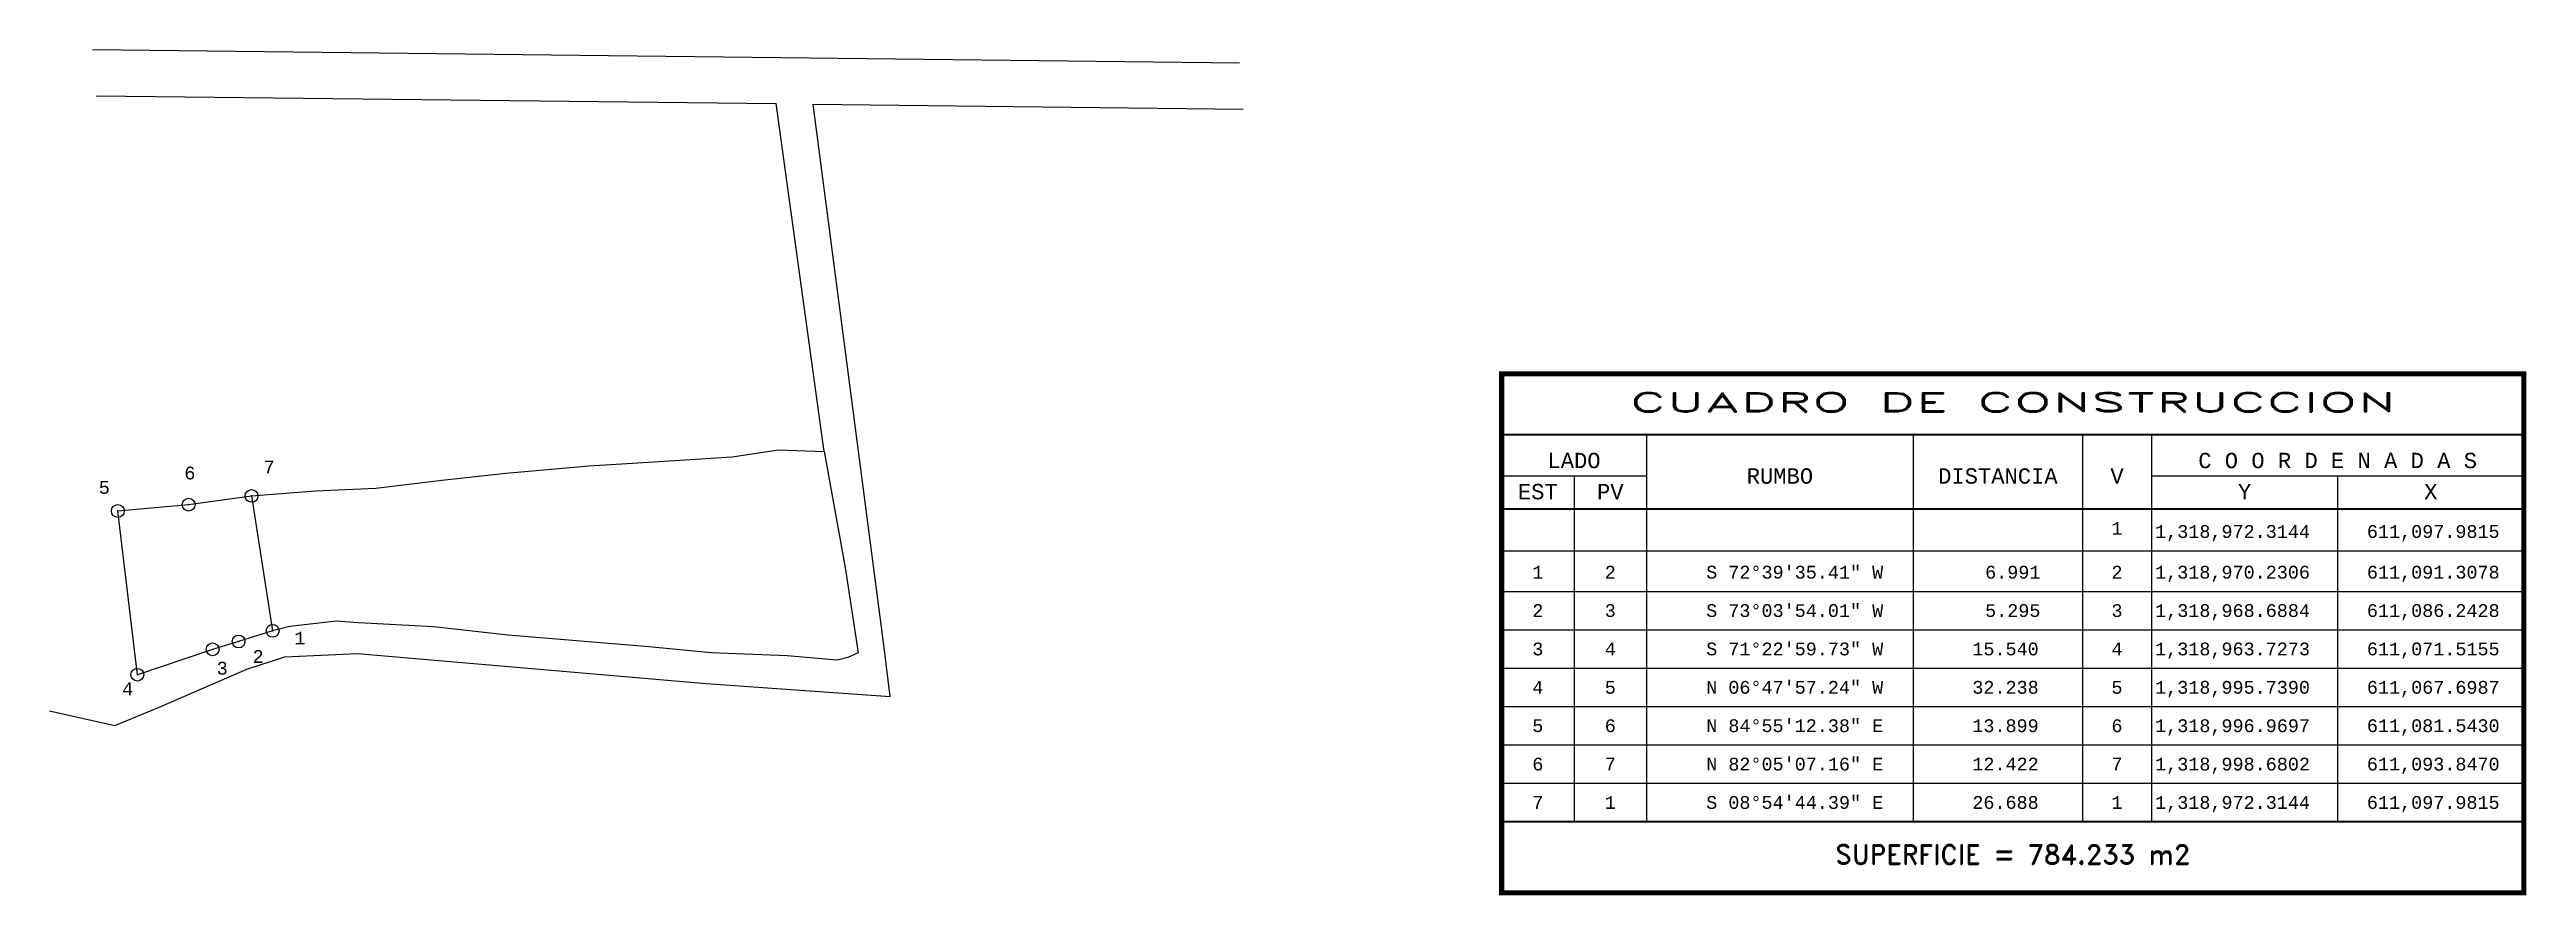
# Model space of a CAD drawing. Header units: millimetres. Extents: x 611054 to 611539, y 1318921 to 1319086.
import ezdxf
from ezdxf.enums import TextEntityAlignment as Align

# ---------------------------------------------------------------- set-up
doc = ezdxf.new("R2010")
doc.units = ezdxf.units.MM
doc.header["$PDMODE"] = 32
doc.header["$PDSIZE"] = 2.5
for name, color, linetype in [('CVL_CUADCON', 1, 'Continuous'), ('CVL_CUADCON_LIN', 8, 'Continuous'), ('CVL_CUADCON_TIT', 1, 'Continuous'), ('CVL_CUADCON_TX', 2, 'Continuous'), ('CVL_PUNTO', 2, 'Continuous'), ('CVL_PUNTO_NUM', 2, 'Continuous')]:
    doc.layers.add(name, color=color, linetype=linetype)
doc.styles.add('HUECA1', font='hueca1.shx')
doc.styles.add('MONOTXT4', font='monotxt4.shx')

msp = doc.modelspace()

# ---------------------------------------------------------------- linework, layer by layer
for points in [[(611062.76, 1319085.9), (611287.11, 1319083.32)], [(611063.44, 1319076.86), (611196.43, 1319075.33)], [(611205.86, 1319007.38), (611196.43, 1319075.33)], [(611203.68, 1319075.25), (611287.79, 1319074.28)]]:
    msp.add_lwpolyline(points)
at = {"color": 7, "elevation": 107.38}
msp.add_lwpolyline([(611054.34, 1318956.66), (611067.14, 1318953.78), (611075.64, 1318957.36), (611092.9, 1318964.84), (611100.37, 1318967.2), (611114.58, 1318967.89), (611182.76, 1318961.99), (611218.78, 1318959.51), (611217.63, 1318968.56), (611203.68, 1319075.25)], dxfattribs=at)
at = {"color": 4}
msp.add_lwpolyline([(611071.52, 1318963.73), (611067.7, 1318995.74), (611081.54, 1318996.97), (611093.85, 1318998.68), (611097.98, 1318972.31), (611091.31, 1318970.23), (611086.24, 1318968.69), (611071.52, 1318963.73)], dxfattribs=at)
at = {"layer": 'CVL_CUADCON', "color": 1, "linetype": 'Continuous', "const_width": 1, "flags": 128}
msp.add_lwpolyline([(611338.36, 1319022.52), (611538.29, 1319022.52), (611538.29, 1318921.11), (611338.36, 1318921.11)], close=True, dxfattribs=at)
at = {"layer": 'CVL_CUADCON', "color": 1, "linetype": 'Continuous', "const_width": 0.375, "flags": 128}
for points in [[(611338.36, 1319010.65), (611538.29, 1319010.65)], [(611338.36, 1318996.11), (611538.29, 1318996.11)], [(611338.36, 1318935.02), (611538.29, 1318935.02)]]:
    msp.add_lwpolyline(points, dxfattribs=at)
at = {"layer": 'CVL_CUADCON_LIN', "color": 8, "linetype": 'Continuous'}
for p, q in [((611366.68, 1319010.65), (611366.68, 1318935.02)), ((611418.86, 1319010.65), (611418.86, 1318935.02)), ((611451.97, 1319010.65), (611451.97, 1318935.02)), ((611465.43, 1319010.65), (611465.43, 1318935.02)), ((611338.36, 1319002.58), (611366.68, 1319002.58)), ((611352.51, 1319002.58), (611352.51, 1318935.02)), ((611465.43, 1319002.58), (611538.29, 1319002.58)), ((611501.86, 1319002.58), (611501.86, 1318935.02)), ((611338.36, 1318987.97), (611538.29, 1318987.97)), ((611338.36, 1318980.02), (611538.29, 1318980.02)), ((611338.36, 1318972.52), (611538.29, 1318972.52)), ((611338.36, 1318965.02), (611538.29, 1318965.02)), ((611338.36, 1318957.52), (611538.29, 1318957.52)), ((611338.36, 1318950.02), (611538.29, 1318950.02)), ((611338.36, 1318942.52), (611538.29, 1318942.52)), ((611338.36, 1318935.02), (611538.29, 1318935.02))]:
    msp.add_line(p, q, dxfattribs=at)
at = {"layer": 'CVL_CUADCON_TIT', "color": 2}
msp.add_lwpolyline([(611205.86, 1319007.38), (611209.94, 1318984.69), (611212.52, 1318968.02), (611210.45, 1318967.11), (611208.39, 1318966.57), (611198.63, 1318967.44), (611183.75, 1318967.99), (611171.54, 1318969.16), (611144.05, 1318971.47), (611129.42, 1318973.11), (611114.76, 1318973.88), (611110.45, 1318974.22), (611101.36, 1318973.19), (611097.98, 1318972.31), (611091.31, 1318970.23), (611086.24, 1318968.69), (611071.52, 1318963.73), (611067.7, 1318995.74), (611081.54, 1318996.97), (611093.85, 1318998.68), (611106.38, 1318999.65), (611118.17, 1319000.2), (611131.09, 1319001.74), (611143.57, 1319003.14), (611151.76, 1319003.86), (611159.85, 1319004.56), (611168.34, 1319005.09), (611187.87, 1319006.33), (611196.94, 1319007.67)], close=True, dxfattribs=at)
at = {"layer": 'CVL_PUNTO', "color": 2}
for p in [(611093.85, 1318998.68), (611067.7, 1318995.74), (611081.54, 1318996.97), (611086.24, 1318968.69), (611091.31, 1318970.23), (611097.98, 1318972.31), (611071.52, 1318963.73)]:
    msp.add_point(p, dxfattribs=at)

# ---------------------------------------------------------------- texts
at = {"layer": 'CVL_CUADCON_TIT', "color": 1, "style": 'HUECA1', "width": 1.758658}
msp.add_text('CUADRO DE CONSTRUCCION', height=3.75, dxfattribs=at).set_placement((611363.36, 1319015.1), (611513.29, 1319015.1), align=Align.FIT)
at = {"layer": 'CVL_CUADCON_TIT', "color": 1, "style": 'MONOTXT4'}
for s, p in [('LADO', (611352.51, 1319004.1)), ('C O O R D E N A D A S', (611501.86, 1319004.1)), ('EST', (611345.43, 1318998.01)), ('PV', (611359.61, 1318998.01)), ('Y', (611483.66, 1318998.01)), ('X', (611520.08, 1318998.01))]:
    msp.add_text(s, height=3, dxfattribs=at).set_placement(p, align=Align.CENTER)
at = {"layer": 'CVL_CUADCON_TIT', "color": 1}
for s, height, style, p in [('RUMBO', 3, 'MONOTXT4', (611392.78, 1319002.57)), ('DISTANCIA', 3, 'MONOTXT4', (611435.41, 1319002.57)), ('V', 3, 'MONOTXT4', (611458.71, 1319002.57)), ('SUPERFICIE = 784.233 m2', 3.75, 'HUECA1', (611438.33, 1318928.61))]:
    msp.add_text(s, height=height, dxfattribs=dict(at, style=style)).set_placement(p, align=Align.MIDDLE)
at = {"layer": 'CVL_CUADCON_TX', "color": 2, "style": 'MONOTXT4'}
for s, p in [('1', (611458.7, 1318991.09)), ('1', (611345.43, 1318982.52)), ('2', (611359.6, 1318982.52)), ('2', (611458.7, 1318982.52)), ('2', (611345.43, 1318975.02)), ('3', (611359.6, 1318975.02)), ('3', (611458.7, 1318975.02)), ('3', (611345.43, 1318967.52)), ('4', (611359.6, 1318967.52)), ('4', (611458.7, 1318967.52)), ('4', (611345.43, 1318960.02)), ('5', (611359.6, 1318960.02)), ('5', (611458.7, 1318960.02)), ('5', (611345.43, 1318952.52)), ('6', (611359.6, 1318952.52)), ('6', (611458.7, 1318952.52)), ('6', (611345.43, 1318945.02)), ('7', (611359.6, 1318945.02)), ('7', (611458.7, 1318945.02)), ('7', (611345.43, 1318937.52)), ('1', (611359.6, 1318937.52)), ('1', (611458.7, 1318937.52))]:
    msp.add_text(s, height=2.5, dxfattribs=at).set_placement(p, align=Align.CENTER)
for s, p in [('1,318,972.3144', (611466.16, 1318990.47)), ('611,097.9815', (611507.58, 1318990.47)), ('S 72%%d39\'35.41" W', (611378.36, 1318982.52)), ('6.991', (611432.91, 1318982.52)), ('1,318,970.2306', (611466.16, 1318982.52)), ('611,091.3078', (611507.58, 1318982.52)), ('S 73%%d03\'54.01" W', (611378.36, 1318975.02)), ('5.295', (611432.91, 1318975.02)), ('1,318,968.6884', (611466.16, 1318975.02)), ('611,086.2428', (611507.58, 1318975.02)), ('S 71%%d22\'59.73" W', (611378.36, 1318967.52)), ('15.540', (611430.41, 1318967.52)), ('1,318,963.7273', (611466.16, 1318967.52)), ('611,071.5155', (611507.58, 1318967.52)), ('N 06%%d47\'57.24" W', (611378.36, 1318960.02)), ('32.238', (611430.41, 1318960.02)), ('1,318,995.7390', (611466.16, 1318960.02)), ('611,067.6987', (611507.58, 1318960.02)), ('N 84%%d55\'12.38" E', (611378.36, 1318952.52)), ('13.899', (611430.41, 1318952.52)), ('1,318,996.9697', (611466.16, 1318952.52)), ('611,081.5430', (611507.58, 1318952.52)), ('N 82%%d05\'07.16" E', (611378.36, 1318945.02)), ('12.422', (611430.41, 1318945.02)), ('1,318,998.6802', (611466.16, 1318945.02)), ('611,093.8470', (611507.58, 1318945.02)), ('S 08%%d54\'44.39" E', (611378.36, 1318937.52)), ('26.688', (611430.41, 1318937.52)), ('1,318,972.3144', (611466.16, 1318937.52)), ('611,097.9815', (611507.58, 1318937.52))]:
    msp.add_text(s, height=2.5, dxfattribs=at).set_placement(p)
at = {"layer": 'CVL_PUNTO_NUM', "color": 2, "style": 'MONOTXT4'}
for s, p in [('6', (611080.7, 1319001.9)), ('7', (611096.21, 1319003.09)), ('5', (611063.97, 1318999.07)), ('1', (611102.22, 1318969.65)), ('3', (611087.03, 1318963.75)), ('2', (611094.05, 1318966.05)), ('4', (611068.53, 1318959.72))]:
    msp.add_text(s, height=2.5, dxfattribs=at).set_placement(p)

doc.saveas('drawing.dxf')
